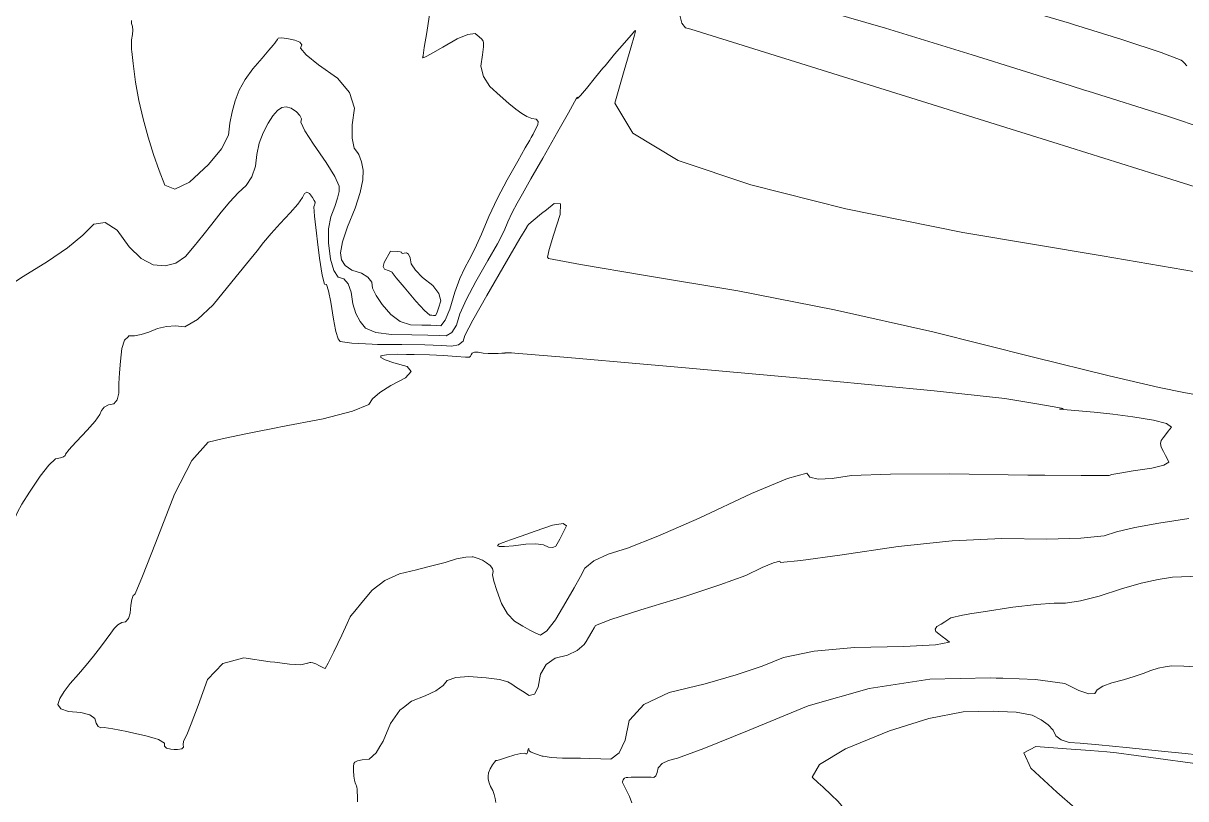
# Model space of a CAD drawing. Header units: inches. Extents: x 1337389 to 1347141, y 407035 to 414577.
# Drawn here: x 1343738 to 1344687, y 410349 to 410982 of the extents above; entities that cross this region are included whole.
import ezdxf

# ---------------------------------------------------------------- set-up
doc = ezdxf.new("R2010")
doc.units = ezdxf.units.IN
doc.header["$MEASUREMENT"] = 0
doc.layers.add('Topo', color=7, linetype='Continuous', lineweight=15, true_color=0x459900)

msp = doc.modelspace()

# ---------------------------------------------------------------- linework, layer by layer
at = {"layer": 'Topo'}
for p, q in [((1344634.6508, 410969.1691, 795), (1344595.1661, 410981.522, 795)), ((1344592.5289, 410931.641, 790), (1344605.154, 410927.6919, 790)), ((1343924.7848, 410648.1481, 770), (1343945.567, 410652.303, 770)), ((1343945.129, 410460.278, 770), (1343943.011, 410460.542, 770)), ((1344532.1331, 410447.6599, 785), (1344537.6949, 410447.484, 785)), ((1344534.3901, 410420.3839, 790), (1344529.642, 410420.6151, 790))]:
    msp.add_line(p, q, dxfattribs=at)
for points, elevation in [([(1344595.1661, 410981.522), (1344591.945, 410982.53), (1344549.2091, 410995.0791), (1344508.1469, 411006.285), (1344468.7591, 411016.1471), (1344442.4598, 411029.8741), (1344429.252, 411047.4658), (1344429.1331, 411068.922), (1344429.5119, 411085.842), (1344430.3901, 411098.2262), (1344431.765, 411106.0741), (1344431.017, 411111.9809), (1344428.1438, 411115.9459), (1344423.1471, 411117.9711), (1344418.521, 411121.6841), (1344414.2661, 411127.0881), (1344410.3831, 411134.181), (1344409.5429, 411138.115)], 795), ([(1344353.431, 411110.153), (1344353.2842, 411109.669), (1344352.189, 411103.4221), (1344351.5169, 411088.782), (1344351.2681, 411065.7488), (1344351.4419, 411034.324), (1344358.8699, 411011.544), (1344373.5511, 410997.4068), (1344395.486, 410991.915), (1344441.7699, 410978.349), (1344512.4018, 410956.709), (1344592.5289, 410931.641)], 790), ([(1344723.238, 410839.9541), (1344675.49, 410854.9522), (1344578.4089, 410885.3539), (1344432.8582, 410930.8892), (1344334.3309, 410961.619), (1344282.826, 410977.5451), (1344278.3439, 410978.6669), (1344275.339, 410982.4989), (1344273.811, 410989.039), (1344273.76, 410998.2881), (1344272.5309, 411004.0749), (1344270.1261, 411006.3999), (1344266.543, 411005.263), (1344264.483, 411007.1249), (1344263.944, 411011.9882), (1344264.928, 411019.8498), (1344264.4969, 411020.356)], 785), ([(1344069.962, 410993.169), (1344067.0489, 410974.849), (1344065.1031, 410962.5461), (1344064.127, 410956.259), (1344064.118, 410955.9888), (1344064.0582, 410955.6389), (1344063.947, 410955.2099), (1344063.7849, 410954.702), (1344063.7099, 410954.3631), (1344063.722, 410954.193), (1344063.822, 410954.192), (1344064.4301, 410954.414), (1344065.548, 410954.86), (1344067.1739, 410955.5291), (1344072.098, 410958.233), (1344080.318, 410962.9741), (1344091.8348, 410969.751), (1344100.5861, 410973.4251), (1344106.571, 410973.9969), (1344109.7899, 410971.4667), (1344112.0241, 410969.434), (1344113.2721, 410967.9), (1344113.5349, 410966.863), (1344113.31, 410963.1221), (1344112.598, 410956.6771), (1344111.3971, 410947.5281), (1344113.384, 410938.9019), (1344118.558, 410930.798), (1344126.9199, 410923.2161), (1344134.052, 410917.0259), (1344139.9529, 410912.229), (1344144.6248, 410908.8249), (1344148.9201, 410906.3441), (1344152.841, 410904.7863), (1344156.3861, 410904.151), (1344158.046, 410902.371), (1344157.8199, 410899.4457), (1344155.71, 410895.3752), (1344153.9022, 410891.9569), (1344152.395, 410889.1921), (1344151.191, 410887.0791), (1344147.509, 410880.5999), (1344141.3481, 410869.756), (1344132.7092, 410854.5461), (1344124.8929, 410839.5479), (1344117.9001, 410824.7641), (1344111.7289, 410810.1921), (1344106.369, 410798.3498), (1344101.8181, 410789.2379), (1344098.078, 410782.856), (1344094.1749, 410774.0189), (1344090.1089, 410762.726), (1344085.8798, 410748.979), (1344082.024, 410739.8921), (1344078.5431, 410735.4669), (1344075.434, 410735.7018), (1344070.2919, 410735.88), (1344063.1161, 410736.0009), (1344053.906, 410736.0638), (1344045.4149, 410738.896), (1344037.644, 410744.4981), (1344030.592, 410752.8691), (1344025.6561, 410760.0759), (1344022.8349, 410766.1191), (1344022.1288, 410770.9968), (1344019.0778, 410775.093), (1344013.6829, 410778.407), (1344005.943, 410780.939), (1344000.5428, 410784.567), (1343997.4851, 410789.2909), (1343996.7671, 410795.1112), (1343998.3759, 410804.0931), (1344002.3099, 410816.2389), (1344008.5709, 410831.5481), (1344012.778, 410844.3492), (1344014.932, 410854.6442), (1344015.0331, 410862.4309), (1344013.9011, 410869.341), (1344011.5359, 410875.375), (1344010.429, 410876.9609)], 785), ([(1343826.228, 410959.3199), (1343826.06, 410961.0239), (1343825.8921, 410968.9229), (1343826.688, 410973.2259), (1343826.9871, 410976.8701), (1343826.7881, 410979.854), (1343826.0921, 410982.1789), (1343825.922, 410984.632)], 785), ([(1344694.99, 410779.3299), (1344618.5961, 410792.55), (1344504.9479, 410811.534), (1344409.3619, 410830.835), (1344331.8379, 410850.4521), (1344272.376, 410870.385), (1344235.2981, 410892.598), (1344220.6039, 410917.089), (1344228.2938, 410943.8592), (1344233.6499, 410962.4118), (1344236.671, 410972.7469), (1344237.3581, 410974.864), (1344237.6519, 410976.144), (1344237.5528, 410976.589), (1344237.0601, 410976.197), (1344234.057, 410972.824), (1344228.543, 410966.4682), (1344220.5189, 410957.1309), (1344212.6731, 410947.8062), (1344210.9671, 410945.7329)], 780), ([(1344010.429, 410876.9609), (1344007.937, 410880.5311), (1344006.1398, 410888.546), (1344006.1461, 410899.4168), (1344007.955, 410913.147), (1344003.9811, 410925.9281), (1343994.2239, 410937.762), (1343978.686, 410948.6492), (1343968.6369, 410956.783), (1343964.079, 410962.1648), (1343965.0099, 410964.7941), (1343963.4639, 410966.9971), (1343959.4399, 410968.7741), (1343952.939, 410970.1249), (1343948.383, 410970.6421), (1343945.7731, 410970.3258), (1343945.1091, 410969.176), (1343944.201, 410967.8389), (1343943.049, 410966.3139), (1343941.652, 410964.602), (1343938.1718, 410960.514), (1343932.609, 410954.052), (1343924.962, 410945.2148), (1343918.7661, 410936.463), (1343914.019, 410927.797), (1343910.722, 410919.2161), (1343908.1548, 410910.2451), (1343906.318, 410900.883), (1343905.2108, 410891.131), (1343899.3432, 410879.8331), (1343888.716, 410866.9877), (1343873.329, 410852.5961), (1343861.488, 410847.0199), (1343853.193, 410850.2591), (1343848.4439, 410862.3131), (1343843.9099, 410875.3471), (1343839.593, 410889.3601), (1343835.4921, 410904.353), (1343832.0582, 410919.3791), (1343829.292, 410934.4382), (1343827.1932, 410949.529), (1343826.228, 410959.3199)], 785), ([(1344684.2361, 410951.4041), (1344683.2169, 410952.3838), (1344666.7799, 410958.588), (1344636.3552, 410968.636), (1344634.6508, 410969.1691)], 795), ([(1344210.9671, 410945.7329), (1344205.0061, 410938.4919), (1344197.518, 410929.1911), (1344192.565, 410923.353), (1344190.1491, 410920.979), (1344190.2702, 410922.0699), (1344189.9199, 410921.968), (1344189.101, 410920.675), (1344187.8132, 410918.1899), (1344182.8428, 410909.319), (1344174.191, 410894.0631), (1344161.8581, 410872.4199), (1344152.1831, 410855.4339), (1344145.1661, 410843.1039), (1344140.8079, 410835.431), (1344136.8651, 410827.8649), (1344133.336, 410820.4059), (1344130.2231, 410813.0542), (1344124.8058, 410802.4512), (1344117.086, 410788.5978), (1344107.0611, 410771.4941), (1344099.43, 410757.0091), (1344094.1929, 410745.143), (1344091.348, 410735.897), (1344087.5741, 410729.8751), (1344082.8699, 410727.0781), (1344077.2358, 410727.505), (1344067.915, 410727.8281), (1344054.9078, 410728.046), (1344038.2131, 410728.1599), (1344025.603, 410729.993), (1344017.0771, 410733.5469), (1344012.6348, 410738.8199), (1344009.2229, 410745.4561), (1344006.839, 410753.454), (1344005.4843, 410762.8158), (1344003.0249, 410769.5661), (1343999.4612, 410773.7052), (1343994.7919, 410775.2318), (1343991.1402, 410780.628), (1343988.5041, 410789.892), (1343986.8852, 410803.024), (1343986.9319, 410814.5361), (1343988.647, 410824.4251), (1343992.0279, 410832.6939), (1343994.3, 410839.608), (1343994.742, 410841.7209)], 780), ([(1344687.7067, 410947.7239), (1344685.6691, 410950.0259), (1344684.2361, 410951.4041)], 795), ([(1344605.154, 410927.6919), (1344607.3819, 410926.9952), (1344671.1349, 410906.77), (1344703.607, 410896.0511)], 790), ([(1343994.742, 410841.7209), (1343995.464, 410845.1681), (1343995.518, 410849.3742), (1343992.0429, 410857.21), (1343985.037, 410868.676), (1343974.5019, 410883.7721), (1343967.598, 410894.7508), (1343964.3269, 410901.6129), (1343964.6889, 410904.3571), (1343963.4979, 410907.189), (1343960.7549, 410910.1102), (1343956.46, 410913.1189), (1343952.416, 410914.287), (1343948.6249, 410913.6139), (1343945.085, 410911.1001), (1343941.3729, 410906.8201), (1343937.49, 410900.775), (1343933.4348, 410892.9651), (1343930.3629, 410884.5129), (1343928.2739, 410875.4191), (1343927.1682, 410865.6832), (1343924.2781, 410857.178), (1343919.604, 410849.906), (1343913.1461, 410843.865), (1343906.3171, 410836.6031), (1343899.1191, 410828.1189), (1343891.552, 410818.4139), (1343884.194, 410809.1419), (1343877.0459, 410800.302), (1343870.1079, 410791.8937), (1343862.2301, 410786.5771), (1343853.4111, 410784.352), (1343843.6521, 410785.2189), (1343833.8531, 410790.3861), (1343824.013, 410799.853), (1343814.133, 410813.6191), (1343804.5399, 410819.779), (1343795.235, 410818.332), (1343786.217, 410809.2771), (1343773.6069, 410799.1411), (1343757.4049, 410787.9221), (1343737.6121, 410775.6211), (1343721.78, 410765.199)], 780), ([(1343977.878, 410803.834), (1343977.002, 410810.938), (1343975.489, 410824.9781), (1343974.9829, 410832.611), (1343975.4849, 410833.839), (1343975.8231, 410834.8661), (1343975.9948, 410835.6919), (1343976.0031, 410836.3161), (1343975.237, 410837.838), (1343973.6969, 410840.257), (1343971.383, 410843.572), (1343969.267, 410844.6409), (1343967.35, 410843.4621), (1343965.6301, 410840.0361), (1343961.716, 410834.798), (1343955.608, 410827.748), (1343947.305, 410818.886), (1343940.0311, 410810.7471), (1343933.7831, 410803.33), (1343928.5629, 410796.636), (1343919.9511, 410785.9539), (1343907.9471, 410771.2842), (1343892.5499, 410752.6242), (1343879.7549, 410740.4099), (1343869.5629, 410734.64), (1343861.9739, 410735.3141), (1343854.5331, 410734.787), (1343847.241, 410733.061), (1343840.098, 410730.1339), (1343833.8041, 410728.1609), (1343828.36, 410727.142), (1343823.766, 410727.077), (1343823.2041, 410726.5101)], 775), ([(1344701.612, 410677.8879), (1344685.4982, 410680.8522), (1344665.207, 410684.9552), (1344624.278, 410694.5881), (1344562.713, 410709.7509), (1344480.5099, 410730.4427), (1344400.029, 410748.4871), (1344321.2681, 410763.8819), (1344244.2281, 410776.6289), (1344192.6238, 410785.4649), (1344166.456, 410790.3909), (1344165.7238, 410791.4049), (1344167.0751, 410797.746), (1344170.5081, 410809.415), (1344176.024, 410826.4119), (1344176.2659, 410835.0107), (1344171.233, 410835.214), (1344164.904, 410830.1821)], 775), ([(1344164.904, 410830.1821), (1344160.9257, 410827.019), (1344153.9609, 410821.448), (1344150.3391, 410818.4999), (1344150.0602, 410818.1749), (1344149.794, 410817.8179), (1344149.5412, 410817.4299), (1344149.302, 410817.0101), (1344149.1159, 410816.6838), (1344148.9852, 410816.4529), (1344148.9071, 410816.3162), (1344148.836, 410816.181), (1344148.7731, 410816.047), (1344148.717, 410815.9159), (1344143.244, 410806.5531), (1344132.353, 410787.958), (1344116.0451, 410760.1309), (1344104.6861, 410739.9981), (1344098.2772, 410727.5601), (1344096.8169, 410722.8149), (1344093.124, 410719.858), (1344087.1979, 410718.6889), (1344079.0379, 410719.308), (1344065.5391, 410719.775), (1344046.6993, 410720.091), (1344026.9718, 410720.2259)], 775), ([(1343992.5309, 410732.154), (1343990.8429, 410740.7899), (1343988.8399, 410754.635), (1343986.9719, 410764.0391), (1343985.239, 410769.0019), (1343983.6421, 410769.5248), (1343981.736, 410776.6881), (1343979.5229, 410790.4931), (1343977.878, 410803.834)], 775), ([(1344026.9718, 410720.2259), (1344022.5212, 410720.2558), (1344005.7909, 410721.0909), (1343996.5099, 410722.5959), (1343994.678, 410724.7699), (1343992.789, 410730.8351), (1343992.5309, 410732.154)], 775), ([(1343823.2041, 410726.5101), (1343820.323, 410723.6059), (1343818.0329, 410716.7279), (1343816.895, 410706.4439), (1343816.1331, 410696.979), (1343815.746, 410688.3318), (1343815.7361, 410680.5029), (1343814.291, 410674.9559), (1343811.409, 410671.6909), (1343807.093, 410670.7071), (1343803.7719, 410668.899), (1343802.8911, 410667.9021)], 775), ([(1343945.567, 410652.303), (1343947.8841, 410652.766), (1343982.4051, 410659.494), (1344006.3849, 410665.5709), (1344019.8239, 410670.9951), (1344022.7231, 410675.7679), (1344028.6961, 410680.998), (1344037.7421, 410686.6861), (1344049.8619, 410692.8309), (1344054.3291, 410697.9682), (1344051.143, 410702.096), (1344040.3038, 410705.2159), (1344033.1169, 410707.7249), (1344029.5831, 410709.6219), (1344029.7011, 410710.9091), (1344034.261, 410711.736), (1344043.264, 410712.104), (1344050.5668, 410712.0538)], 770), ([(1344050.5668, 410712.0538), (1344056.7091, 410712.0119), (1344069.2349, 410711.681), (1344080.84, 410711.1111), (1344091.5251, 410710.3011), (1344098.674, 410709.8411), (1344102.2861, 410709.7332), (1344102.3601, 410709.9761), (1344102.696, 410710.6259), (1344103.2909, 410711.68), (1344104.148, 410713.1409), (1344106.0648, 410713.8759), (1344109.043, 410713.884), (1344113.0822, 410713.166), (1344117.1358, 410712.7479), (1344121.2039, 410712.631), (1344125.2879, 410712.8139), (1344128.4659, 410712.9939), (1344130.738, 410713.1721), (1344131.2321, 410713.2362)], 770), ([(1344131.2321, 410713.2362), (1344132.105, 410713.348), (1344133.953, 410713.4061), (1344136.2822, 410713.3472), (1344139.093, 410713.1711), (1344182.3948, 410709.3931), (1344243.978, 410703.9689)], 770), ([(1344243.978, 410703.9689), (1344266.189, 410702.0131), (1344390.476, 410691.0309), (1344481.4981, 410682.3689), (1344539.2571, 410676.026), (1344563.7509, 410672.003), (1344579.5799, 410669.2309), (1344586.743, 410667.7101), (1344583.7381, 410667.1699)], 770), ([(1343802.8911, 410667.9021), (1343801.4458, 410666.267), (1343800.117, 410662.8101), (1343796.2618, 410657.422), (1343789.8829, 410650.102), (1343780.9789, 410640.851), (1343777.2303, 410636.7531)], 775), ([(1344583.7381, 410667.1699), (1344612.2938, 410664.939), (1344627.4912, 410663.2911), (1344643.6081, 410661.11), (1344660.6452, 410658.3971), (1344671.1691, 410655.52), (1344675.182, 410652.478), (1344672.684, 410649.272), (1344670.4519, 410646.4249), (1344668.4859, 410643.9369), (1344666.7871, 410641.808), (1344666.2751, 410639.2101), (1344666.9481, 410636.1441), (1344668.8079, 410632.6089), (1344670.477, 410629.406), (1344671.9579, 410626.5362), (1344673.249, 410623.9989), (1344669.007, 410621.5431), (1344659.232, 410619.168), (1344643.925, 410616.8759), (1344633.002, 410615.1131), (1344626.463, 410613.8779), (1344624.3082, 410613.1728), (1344601.493, 410613.0248), (1344571.7811, 410613.3039)], 770), ([(1343828.072, 410515.717), (1343828.8901, 410516.567), (1343834.9571, 410530.8462), (1343845.653, 410557.906), (1343860.9759, 410597.7499), (1343875.3101, 410625.25), (1343888.6551, 410640.408), (1343901.0089, 410643.2219), (1343920.7531, 410647.3421), (1343924.7848, 410648.1481)], 770), ([(1343777.2303, 410636.7531), (1343775.0091, 410634.3248), (1343771.9749, 410630.5241), (1343771.8762, 410629.4481), (1343770.5179, 410628.442), (1343767.9009, 410627.5052), (1343764.0261, 410626.6369), (1343758.5321, 410621.697), (1343751.4198, 410612.686), (1343742.6891, 410599.603), (1343736.459, 410589.768), (1343732.7291, 410583.182), (1343731.572, 410580.0419)], 775), ([(1344571.7811, 410613.3039), (1344558.0191, 410613.4331), (1344493.8839, 410614.3989), (1344445.8451, 410614.2581), (1344413.9031, 410613.0111), (1344398.057, 410610.658), (1344386.6938, 410610.2041), (1344379.8159, 410611.6501), (1344377.4211, 410614.995), (1344361.5948, 410610.5692), (1344332.3379, 410598.3729), (1344289.6509, 410578.4071), (1344255.912, 410563.5081), (1344231.1221, 410553.6779), (1344215.2819, 410548.9162), (1344203.599, 410543.4972), (1344196.0739, 410537.4209), (1344192.7061, 410530.6868), (1344187.5998, 410521.43), (1344180.7561, 410509.6511), (1344172.4129, 410495.747)], 770), ([(1344197.282, 410477.5661), (1344199.3119, 410480.95), (1344202.0139, 410485.559), (1344203.8451, 410488.823), (1344204.8052, 410490.7419), (1344217.478, 410495.6379), (1344241.8659, 410503.5131), (1344277.9679, 410514.3661), (1344306.538, 410523.707), (1344327.5761, 410531.5371), (1344341.0822, 410537.8531), (1344350.3379, 410541.7121), (1344355.3449, 410543.1121), (1344356.1018, 410542.0541), (1344372.501, 410543.709), (1344404.5389, 410548.076), (1344452.218, 410555.1569), (1344496.254, 410559.6929), (1344536.649, 410561.6841), (1344573.4011, 410561.1309), (1344601.297, 410561.873), (1344620.3369, 410563.9111), (1344630.519, 410567.2439), (1344645.4441, 410570.6851), (1344665.1091, 410574.233), (1344689.517, 410577.8879)], 775), ([(1344104.0918, 410546.5919), (1344099.069, 410546.4511), (1344091.464, 410544.9771), (1344082.098, 410542.1951), (1344071.221, 410539.2571), (1344061.8391, 410536.9141)], 770), ([(1344172.4129, 410495.747), (1344172.1731, 410495.3481), (1344165.2101, 410486.383), (1344159.8669, 410482.757), (1344156.1438, 410484.469), (1344151.392, 410486.9303), (1344145.611, 410490.14), (1344138.8009, 410494.098), (1344132.9731, 410500.2459), (1344128.1269, 410508.5831), (1344124.262, 410519.11), (1344121.8507, 410526.9548), (1344120.8938, 410532.1189), (1344121.3901, 410534.6001), (1344120.7418, 410537.06), (1344118.952, 410539.4972), (1344116.0169, 410541.9119), (1344112.6999, 410543.9039), (1344108.9979, 410545.4708), (1344104.9139, 410546.6149), (1344104.0918, 410546.5919)], 770), ([(1344061.8391, 410536.9141), (1344058.8329, 410536.164), (1344044.9338, 410532.9161), (1344032.854, 410527.385), (1344022.591, 410519.5729), (1344014.1461, 410509.478), (1344008.345, 410502.445), (1344005.1882, 410498.4721), (1344004.6741, 410497.561), (1344002.175, 410492.343), (1343997.6902, 410482.818), (1343991.2199, 410468.9871), (1343986.667, 410459.888), (1343984.032, 410455.5208), (1343983.3139, 410455.8861), (1343981.8171, 410456.6261), (1343979.5389, 410457.7409), (1343976.48, 410459.2309), (1343974.1369, 410460.1538), (1343972.5089, 410460.5108), (1343971.595, 410460.3029), (1343969.9142, 410459.896), (1343969.6461, 410459.83)], 770), ([(1344512.2791, 410500.3199), (1344521.4719, 410501.8971), (1344545.758, 410505.5039), (1344565.0719, 410507.8608), (1344579.4141, 410508.9691), (1344588.7839, 410508.828), (1344601.1011, 410510.7209), (1344616.365, 410514.648), (1344634.5758, 410520.6099), (1344650.5988, 410525.1661), (1344664.435, 410528.316), (1344676.084, 410530.06), (1344690.702, 410530.555), (1344708.29, 410529.8011), (1344728.847, 410527.7968), (1344737.497, 410526.8049)], 780), ([(1343824.2188, 410403.5749), (1343822.065, 410404.057), (1343810.7661, 410406.302), (1343803.7009, 410407.3151), (1343800.872, 410407.0938), (1343798.646, 410408.259), (1343797.0241, 410410.808), (1343796.004, 410414.742), (1343791.905, 410417.6671), (1343784.724, 410419.5828), (1343774.462, 410420.4899), (1343768.183, 410422.6761), (1343765.884, 410426.1429), (1343767.5672, 410430.8893), (1343770.9062, 410436.5879), (1343775.899, 410443.2411), (1343782.5469, 410450.8469), (1343788.8682, 410458.3341), (1343794.8631, 410465.701), (1343800.53, 410472.949), (1343805.2649, 410479.1269), (1343809.067, 410484.235), (1343811.937, 410488.272), (1343814.8989, 410491.1989), (1343817.952, 410493.0139), (1343821.096, 410493.718), (1343823.389, 410496.3161), (1343824.83, 410500.807), (1343825.4211, 410507.1919), (1343826.294, 410511.9469), (1343827.4501, 410515.0719), (1343828.072, 410515.717)], 770), ([(1344413.3261, 410472.354), (1344416.1699, 410472.6131), (1344456.62, 410473.4949), (1344482.5779, 410474.919), (1344494.0439, 410476.8869), (1344491.019, 410479.3959), (1344488.1448, 410481.7041), (1344485.4231, 410483.8089), (1344482.8522, 410485.7109), (1344482.2829, 410487.6661), (1344483.7151, 410489.6749), (1344487.1481, 410491.736), (1344490.1702, 410493.6091), (1344492.7821, 410495.2949), (1344494.984, 410496.793), (1344504.5471, 410498.9931), (1344512.2791, 410500.3199)], 780), ([(1344048.055, 410423.6831), (1344054.6719, 410428.9409), (1344065.928, 410433.126), (1344074.5279, 410437.327), (1344080.4711, 410441.544), (1344083.758, 410445.777), (1344090.7309, 410448.2339), (1344101.3901, 410448.9162), (1344115.736, 410447.8209), (1344126.3739, 410446.412), (1344133.3051, 410444.688), (1344136.527, 410442.6501), (1344140.5241, 410440.075), (1344145.2941, 410436.964), (1344150.8393, 410433.3159), (1344155.1309, 410434.405), (1344158.1708, 410440.2291), (1344159.9601, 410450.789), (1344164.5319, 410458.683), (1344171.8871, 410463.9122), (1344182.0259, 410466.4759), (1344189.9771, 410470.1699), (1344195.7389, 410474.9951), (1344197.282, 410477.5661)], 775), ([(1344232.998, 410413.5149), (1344244.5041, 410425.9821), (1344265.13, 410436.018), (1344294.3891, 410443.093), (1344319.68, 410450.2051), (1344341.0051, 410457.355), (1344358.3622, 410464.5429), (1344383.4171, 410469.6291), (1344413.3261, 410472.354)], 780), ([(1343943.011, 410460.542), (1343939.337, 410461.0011), (1343917.645, 410464.3109), (1343900.5901, 410459.4589), (1343888.169, 410446.444), (1343880.3839, 410425.2652), (1343874.6769, 410410.202), (1343871.047, 410401.2551), (1343869.4951, 410398.4229), (1343868.5619, 410395.809), (1343868.2501, 410393.4141), (1343868.5581, 410391.2381), (1343866.961, 410389.8621), (1343863.458, 410389.2881), (1343860.856, 410389.3969)], 770), ([(1343969.6461, 410459.83), (1343967.4639, 410459.2933), (1343964.246, 410458.4911), (1343954.8711, 410459.061), (1343945.129, 410460.278)], 770), ([(1344605.2821, 410435.6309), (1344607.6569, 410434.8269), (1344612.7283, 410434.973), (1344614.7358, 410438.0189), (1344619.3111, 410440.933), (1344626.4551, 410443.716), (1344636.1659, 410446.3661), (1344644.7318, 410448.9441), (1344652.1521, 410451.45), (1344658.4261, 410453.885), (1344664.418, 410455.7281), (1344670.1271, 410456.981), (1344675.554, 410457.643), (1344685.2579, 410457.483), (1344699.2389, 410456.5001), (1344717.4971, 410454.695), (1344727.481, 410453.2519), (1344729.191, 410452.1691), (1344722.6281, 410451.448), (1344720.9411, 410447.5291), (1344722.068, 410445.0131)], 785), ([(1344256.1841, 410374.2801), (1344256.235, 410374.5221), (1344259.2719, 410377.814), (1344264.4969, 410380.356), (1344271.908, 410382.148), (1344293.4039, 410390.1979), (1344328.9869, 410404.507), (1344378.655, 410425.075), (1344428.301, 410439.1469), (1344477.9241, 410446.7241), (1344527.5252, 410447.8062), (1344532.1331, 410447.6599)], 785), ([(1344537.6949, 410447.484), (1344564.325, 410446.6422), (1344588.3241, 410443.234), (1344599.5221, 410437.58), (1344605.2821, 410435.6309)], 785), ([(1344028.768, 410391.731), (1344031.4691, 410396.2291), (1344037.4431, 410410.4919), (1344045.1772, 410421.3962), (1344048.055, 410423.6831)], 775), ([(1344529.642, 410420.6151), (1344529.6082, 410420.6171), (1344505.2679, 410420.086), (1344477.0519, 410414.7681), (1344444.9621, 410404.6619), (1344408.9972, 410389.7691), (1344387.9411, 410377.1491), (1344381.794, 410366.8011), (1344386.728, 410362.254)], 790), ([(1344600.7439, 410394.5089), (1344600.597, 410394.5231), (1344591.7891, 410395.167), (1344585.1982, 410397.1461), (1344580.8241, 410400.46), (1344578.667, 410405.1081), (1344574.722, 410409.4729), (1344568.9899, 410413.554), (1344561.4689, 410417.3511), (1344548.342, 410419.705), (1344534.3901, 410420.3839)], 790), ([(1344192.584, 410382.2068), (1344199.8872, 410382.116), (1344209.2271, 410381.8549), (1344217.5082, 410381.4639), (1344224.148, 410386.5221), (1344229.1489, 410397.03), (1344232.51, 410412.9859), (1344232.998, 410413.5149)], 780), ([(1343844.505, 410398.478), (1343837.601, 410400.58), (1343824.2188, 410403.5749)], 770), ([(1343860.856, 410389.3969), (1343858.051, 410389.514), (1343854.5, 410390.4831), (1343852.8069, 410392.1939), (1343852.9721, 410394.6491), (1343847.903, 410397.444), (1343844.505, 410398.478)], 770), ([(1344010.5951, 410346.7181), (1344010.4529, 410351.359), (1344010.3119, 410354.8561), (1344010.1701, 410357.2089), (1344010.029, 410358.4181), (1344009.7311, 410359.62), (1344009.2769, 410360.815), (1344008.666, 410362.002), (1344008.1221, 410364.2899), (1344007.6439, 410367.6781), (1344007.233, 410372.1671), (1344007.1959, 410375.566), (1344007.5321, 410377.8769), (1344008.2408, 410379.098), (1344010.552, 410380.095), (1344014.466, 410380.8679), (1344019.9811, 410381.4173), (1344025.649, 410386.5371), (1344028.768, 410391.731)], 775), ([(1344123.3879, 410346.065), (1344123.001, 410349.3789), (1344122.1849, 410352.673), (1344120.94, 410355.9469), (1344119.2659, 410359.202), (1344118.0711, 410362.2281), (1344117.3561, 410365.0258), (1344117.121, 410367.5959), (1344117.606, 410370.415), (1344118.8119, 410373.4819), (1344120.738, 410376.7989), (1344122.3291, 410379.048), (1344123.5861, 410380.231), (1344124.5069, 410380.346), (1344127.4053, 410381.1639), (1344132.278, 410382.6851), (1344139.129, 410384.9069), (1344144.051, 410386.1548), (1344147.0458, 410386.428), (1344148.1129, 410385.7261), (1344148.9239, 410385.848), (1344149.4789, 410386.7931), (1344149.779, 410388.5621), (1344150.0339, 410389.6611), (1344150.2451, 410390.0899), (1344150.4121, 410389.849), (1344150.5438, 410389.461), (1344150.6409, 410388.9241), (1344150.703, 410388.239), (1344152.501, 410387.193), (1344156.034, 410385.7839), (1344161.3031, 410384.0129), (1344162.104, 410383.8839)], 780), ([(1344596.716, 410341.457), (1344581.662, 410354.5651), (1344560.457, 410374.115), (1344554.716, 410386.534), (1344564.4411, 410391.823), (1344589.631, 410389.9821), (1344609.024, 410388.4882), (1344622.6199, 410387.342), (1344630.4199, 410386.5431), (1344646.3292, 410384.5091), (1344670.3471, 410381.24), (1344702.474, 410376.737), (1344725.159, 410374.0899), (1344738.4041, 410373.3001), (1344742.2079, 410374.3678), (1344745.6808, 410370.7991), (1344748.823, 410362.594), (1344751.635, 410349.752), (1344755.028, 410341.26)], 795), ([(1344706.955, 410387.5099), (1344703.605, 410386.587), (1344697.017, 410384.8701), (1344696.5479, 410384.9348), (1344686.6051, 410385.9659), (1344667.1879, 410387.9611), (1344638.2971, 410390.9201), (1344616.0991, 410393.1081), (1344600.7439, 410394.5089)], 790), ([(1344162.104, 410383.8839), (1344168.6348, 410382.833), (1344178.03, 410382.244), (1344189.4879, 410382.245), (1344192.584, 410382.2068)], 780), ([(1344234.6381, 410345.725), (1344232.6021, 410351.0801), (1344229.8649, 410356.402), (1344228.02, 410360.1671), (1344227.0679, 410362.375), (1344227.0078, 410363.025), (1344227.131, 410363.739), (1344227.4358, 410364.516), (1344227.9239, 410365.3559), (1344228.726, 410365.9759), (1344229.841, 410366.3761), (1344231.2698, 410366.5551), (1344233.95, 410366.6751), (1344237.8801, 410366.735), (1344243.06, 410366.735), (1344247.2121, 410366.703), (1344250.3371, 410366.6368), (1344252.4349, 410366.5379), (1344254.1171, 410367.819), (1344255.3832, 410370.4801), (1344256.1841, 410374.2801)], 785), ([(1344386.728, 410362.254), (1344390.5548, 410358.7271), (1344397.5251, 410352.1461), (1344402.7021, 410347.0591), (1344406.0869, 410343.4652), (1344407.74, 410340.278), (1344407.6659, 410337.6841)], 790)]:
    msp.add_lwpolyline(points, dxfattribs=dict(at, elevation=elevation))
for points, elevation in [([(1344037.536, 410796.4159), (1344043.4881, 410796.1692), (1344045.5151, 410795.8691), (1344046.5931, 410795.3929), (1344046.723, 410794.7401), (1344047.4371, 410794.468), (1344048.734, 410794.576), (1344050.6141, 410795.064), (1344052.182, 410793.819), (1344053.4349, 410790.841), (1344054.375, 410786.1291), (1344057.7779, 410780.7971), (1344063.6429, 410774.8441), (1344071.971, 410768.2698), (1344076.912, 410761.9), (1344078.465, 410755.7349), (1344076.6311, 410749.773), (1344075.2151, 410745.8129), (1344074.2148, 410743.8561), (1344073.6331, 410743.9), (1344072.6689, 410743.9331), (1344071.3239, 410743.9562), (1344069.5979, 410743.9669), (1344065.227, 410747.799), (1344058.211, 410755.4489), (1344048.5491, 410766.919), (1344042.0889, 410774.697), (1344038.83, 410778.7838), (1344038.773, 410779.1778), (1344037.7129, 410779.776), (1344035.6491, 410780.5759), (1344032.5819, 410781.5789), (1344031.4281, 410783.7851), (1344032.1889, 410787.1941)], 790), ([(1344175.7912, 410561.0019), (1344172.471, 410555.469), (1344169.9531, 410554.2729), (1344166.5779, 410554.6489), (1344162.3461, 410556.5952), (1344156.158, 410557.435), (1344148.0152, 410557.169), (1344137.916, 410555.7961), (1344130.698, 410555.1121), (1344126.3611, 410555.1159), (1344124.906, 410555.809), (1344125.9551, 410556.9451), (1344129.5089, 410558.5251), (1344135.568, 410560.548), (1344144.319, 410563.555), (1344155.7629, 410567.545), (1344169.901, 410572.5181), (1344178.409, 410574.0022), (1344181.2889, 410571.995)], 765)]:
    msp.add_lwpolyline(points, close=True, dxfattribs=dict(at, elevation=elevation))

doc.saveas('drawing.dxf')
